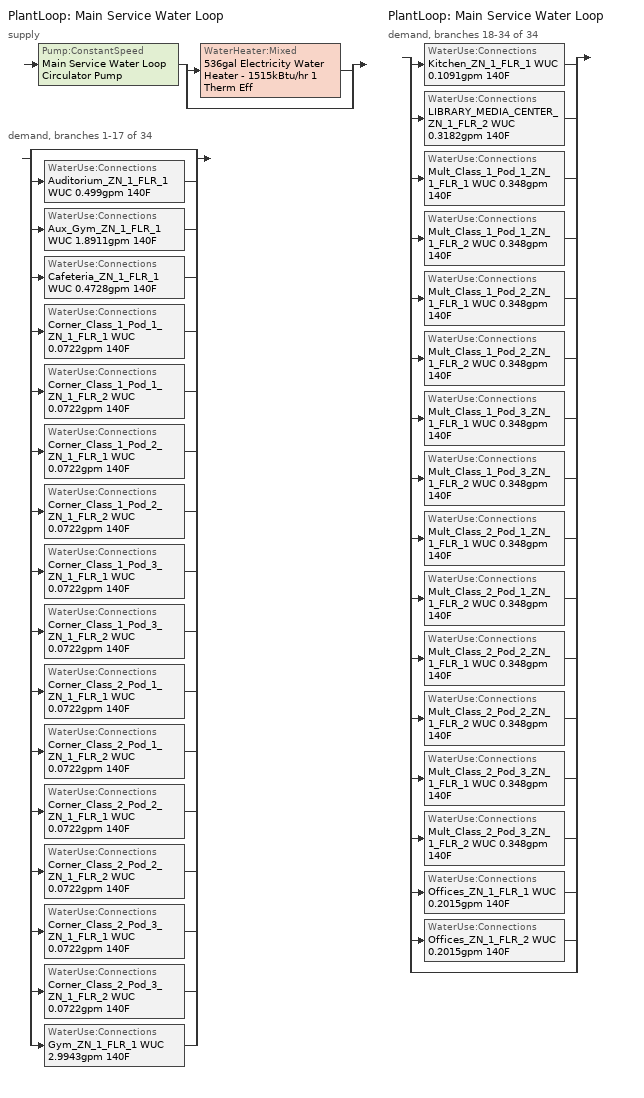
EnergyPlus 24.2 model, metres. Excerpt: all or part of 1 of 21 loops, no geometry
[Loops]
PlantLoop 'Main Service Water Loop'
 supply: Pump:ConstantSpeed 'Main Service Water Loop Circulator Pump' > split
  | WaterHeater:Mixed '536gal Electricity Water Heater - 1515kBtu/hr 1 Therm Eff'
  | bypass
 demand, branches 1-17 of 34: split
  | bypass
  | WaterUse:Connections 'Auditorium_ZN_1_FLR_1 WUC 0.499gpm 140F'
  | WaterUse:Connections 'Aux_Gym_ZN_1_FLR_1 WUC 1.8911gpm 140F'
  | WaterUse:Connections 'Cafeteria_ZN_1_FLR_1 WUC 0.4728gpm 140F'
  | WaterUse:Connections 'Corner_Class_1_Pod_1_ZN_1_FLR_1 WUC 0.0722gpm 140F'
  | WaterUse:Connections 'Corner_Class_1_Pod_1_ZN_1_FLR_2 WUC 0.0722gpm 140F'
  | WaterUse:Connections 'Corner_Class_1_Pod_2_ZN_1_FLR_1 WUC 0.0722gpm 140F'
  | WaterUse:Connections 'Corner_Class_1_Pod_2_ZN_1_FLR_2 WUC 0.0722gpm 140F'
  | WaterUse:Connections 'Corner_Class_1_Pod_3_ZN_1_FLR_1 WUC 0.0722gpm 140F'
  | WaterUse:Connections 'Corner_Class_1_Pod_3_ZN_1_FLR_2 WUC 0.0722gpm 140F'
  | WaterUse:Connections 'Corner_Class_2_Pod_1_ZN_1_FLR_1 WUC 0.0722gpm 140F'
  | WaterUse:Connections 'Corner_Class_2_Pod_1_ZN_1_FLR_2 WUC 0.0722gpm 140F'
  | WaterUse:Connections 'Corner_Class_2_Pod_2_ZN_1_FLR_1 WUC 0.0722gpm 140F'
  | WaterUse:Connections 'Corner_Class_2_Pod_2_ZN_1_FLR_2 WUC 0.0722gpm 140F'
  | WaterUse:Connections 'Corner_Class_2_Pod_3_ZN_1_FLR_1 WUC 0.0722gpm 140F'
  | WaterUse:Connections 'Corner_Class_2_Pod_3_ZN_1_FLR_2 WUC 0.0722gpm 140F'
  | WaterUse:Connections 'Gym_ZN_1_FLR_1 WUC 2.9943gpm 140F'
PlantLoop 'Main Service Water Loop'
 demand, branches 18-34 of 34: split
  | WaterUse:Connections 'Kitchen_ZN_1_FLR_1 WUC 0.1091gpm 140F'
  | WaterUse:Connections 'LIBRARY_MEDIA_CENTER_ZN_1_FLR_2 WUC 0.3182gpm 140F'
  | WaterUse:Connections 'Mult_Class_1_Pod_1_ZN_1_FLR_1 WUC 0.348gpm 140F'
  | WaterUse:Connections 'Mult_Class_1_Pod_1_ZN_1_FLR_2 WUC 0.348gpm 140F'
  | WaterUse:Connections 'Mult_Class_1_Pod_2_ZN_1_FLR_1 WUC 0.348gpm 140F'
  | WaterUse:Connections 'Mult_Class_1_Pod_2_ZN_1_FLR_2 WUC 0.348gpm 140F'
  | WaterUse:Connections 'Mult_Class_1_Pod_3_ZN_1_FLR_1 WUC 0.348gpm 140F'
  | WaterUse:Connections 'Mult_Class_1_Pod_3_ZN_1_FLR_2 WUC 0.348gpm 140F'
  | WaterUse:Connections 'Mult_Class_2_Pod_1_ZN_1_FLR_1 WUC 0.348gpm 140F'
  | WaterUse:Connections 'Mult_Class_2_Pod_1_ZN_1_FLR_2 WUC 0.348gpm 140F'
  | WaterUse:Connections 'Mult_Class_2_Pod_2_ZN_1_FLR_1 WUC 0.348gpm 140F'
  | WaterUse:Connections 'Mult_Class_2_Pod_2_ZN_1_FLR_2 WUC 0.348gpm 140F'
  | WaterUse:Connections 'Mult_Class_2_Pod_3_ZN_1_FLR_1 WUC 0.348gpm 140F'
  | WaterUse:Connections 'Mult_Class_2_Pod_3_ZN_1_FLR_2 WUC 0.348gpm 140F'
  | WaterUse:Connections 'Offices_ZN_1_FLR_1 WUC 0.2015gpm 140F'
  | WaterUse:Connections 'Offices_ZN_1_FLR_2 WUC 0.2015gpm 140F'
  | bypass
[PlantLoop]
Main Service Water Loop: Fluid Type=Water; Plant Equipment Operation Scheme=Main Service Water Loop Operation Schemes; Maximum Loop Temperature {C}=60; Minimum Loop Temperature {C}=51.6667; Maximum Loop Flow Rate {m3/s}=Autosize; Minimum Loop Flow Rate {m3/s}=0; Plant Loop Volume {m3}=Autocalculate; Load Distribution Scheme=Optimal; Plant Loop Demand Calculation Scheme=SingleSetpoint; Common Pipe Simulation=None
[Sizing:Plant]
Main Service Water Loop: Loop Type=Heating; Design Loop Exit Temperature {C}=60; Loop Design Temperature Difference {deltaC}=5; Sizing Option=NonCoincident; Zone Timesteps in Averaging Window=1; Coincident Sizing Factor Mode=None
[Pump:ConstantSpeed]
Main Service Water Loop Circulator Pump: Design Flow Rate {m3/s}=Autosize; Design Pump Head {Pa}=718900; Design Power Consumption {W}=Autosize; Motor Efficiency=0.855; Fraction of Motor Inefficiencies to Fluid Stream=0; Pump Control Type=Intermittent; Design Power Sizing Method=PowerPerFlowPerPressure; Design Electric Power per Unit Flow Rate {W/(m3/s)}=348701.1; Design Shaft Power per Unit Flow Rate per Unit Head {W-s/m3-Pa}=1.28205
[WaterHeater:Mixed]
536gal Electricity Water Heater - 1515kBtu/hr 1 Therm Eff: Tank Volume {m3}=2.02827; Setpoint Temperature Schedule=Service Water Loop Temp - 140F; Deadband Temperature Difference {deltaC}=2; Maximum Temperature Limit {C}=60; Heater Control Type=Cycle; Heater Maximum Capacity {W}=443926; Heater Ignition Minimum Flow Rate {m3/s}=0; Heater Ignition Delay {s}=0; Heater Fuel Type=Electricity; Heater Thermal Efficiency=1; Off Cycle Parasitic Fuel Consumption Rate {W}=155.228; Off Cycle Parasitic Fuel Type=Electricity; Off Cycle Parasitic Heat Fraction to Tank=0.8; On Cycle Parasitic Fuel Consumption Rate {W}=155.228; On Cycle Parasitic Fuel Type=Electricity; On Cycle Parasitic Heat Fraction to Tank=0; Ambient Temperature Indicator=Schedule; Ambient Temperature Schedule=Water Heater Ambient Temp Schedule 71.6F; Off Cycle Loss Coefficient to Ambient Temperature {W/K}=0.00900997; Off Cycle Loss Fraction to Zone=1; On Cycle Loss Coefficient to Ambient Temperature {W/K}=0.00900997; On Cycle Loss Fraction to Zone=1; Use Side Effectiveness=1; Source Side Effectiveness=1; Use Side Design Flow Rate {m3/s}=Autosize; Source Side Design Flow Rate {m3/s}=Autosize; Indirect Water Heating Recovery Time {hr}=1.5; Source Side Flow Control Mode=IndirectHeatPrimarySetpoint
[WaterHeater:Sizing]
536gal Electricity Water Heater - 1515kBtu/hr 1 Therm Eff: Design Mode=PeakDraw; Time Storage Can Meet Peak Draw {hr}=0.538503; Time for Tank Recovery {hr}=1; Nominal Tank Volume for Autosizing Plant Connections {m3}=1
[SetpointManager:Scheduled]
Service hot water setpoint manager: Control Variable=Temperature; Schedule=Service Water Loop Temp - 140F; Setpoint Node or NodeList=Main Service Water Loop Supply Outlet Node
[WaterUse:Connections] Drain Water Heat Exchanger Type=None; Drain Water Heat Exchanger Destination=Plant
Name | Water Use Equipment Name 1
Auditorium_ZN_1_FLR_1 WUC 0.499gpm 140F | Auditorium_ZN_1_FLR_1 Service Water Use 0.499gpm 140F
Aux_Gym_ZN_1_FLR_1 WUC 1.8911gpm 140F | Aux_Gym_ZN_1_FLR_1 Service Water Use 1.8911gpm 140F
Cafeteria_ZN_1_FLR_1 WUC 0.4728gpm 140F | Cafeteria_ZN_1_FLR_1 Service Water Use 0.4728gpm 140F
Corner_Class_1_Pod_1_ZN_1_FLR_1 WUC 0.0722gpm 140F | Corner_Class_1_Pod_1_ZN_1_FLR_1 Service Water Use 0.0722gpm 140F
Corner_Class_1_Pod_1_ZN_1_FLR_2 WUC 0.0722gpm 140F | Corner_Class_1_Pod_1_ZN_1_FLR_2 Service Water Use 0.0722gpm 140F
Corner_Class_1_Pod_2_ZN_1_FLR_1 WUC 0.0722gpm 140F | Corner_Class_1_Pod_2_ZN_1_FLR_1 Service Water Use 0.0722gpm 140F
Corner_Class_1_Pod_2_ZN_1_FLR_2 WUC 0.0722gpm 140F | Corner_Class_1_Pod_2_ZN_1_FLR_2 Service Water Use 0.0722gpm 140F
Corner_Class_1_Pod_3_ZN_1_FLR_1 WUC 0.0722gpm 140F | Corner_Class_1_Pod_3_ZN_1_FLR_1 Service Water Use 0.0722gpm 140F
Corner_Class_1_Pod_3_ZN_1_FLR_2 WUC 0.0722gpm 140F | Corner_Class_1_Pod_3_ZN_1_FLR_2 Service Water Use 0.0722gpm 140F
Corner_Class_2_Pod_1_ZN_1_FLR_1 WUC 0.0722gpm 140F | Corner_Class_2_Pod_1_ZN_1_FLR_1 Service Water Use 0.0722gpm 140F
Corner_Class_2_Pod_1_ZN_1_FLR_2 WUC 0.0722gpm 140F | Corner_Class_2_Pod_1_ZN_1_FLR_2 Service Water Use 0.0722gpm 140F
Corner_Class_2_Pod_2_ZN_1_FLR_1 WUC 0.0722gpm 140F | Corner_Class_2_Pod_2_ZN_1_FLR_1 Service Water Use 0.0722gpm 140F
Corner_Class_2_Pod_2_ZN_1_FLR_2 WUC 0.0722gpm 140F | Corner_Class_2_Pod_2_ZN_1_FLR_2 Service Water Use 0.0722gpm 140F
Corner_Class_2_Pod_3_ZN_1_FLR_1 WUC 0.0722gpm 140F | Corner_Class_2_Pod_3_ZN_1_FLR_1 Service Water Use 0.0722gpm 140F
Corner_Class_2_Pod_3_ZN_1_FLR_2 WUC 0.0722gpm 140F | Corner_Class_2_Pod_3_ZN_1_FLR_2 Service Water Use 0.0722gpm 140F
Gym_ZN_1_FLR_1 WUC 2.9943gpm 140F | Gym_ZN_1_FLR_1 Service Water Use 2.9943gpm 140F
Kitchen_ZN_1_FLR_1 WUC 0.1091gpm 140F | Kitchen_ZN_1_FLR_1 Service Water Use 0.1091gpm 140F
LIBRARY_MEDIA_CENTER_ZN_1_FLR_2 WUC 0.3182gpm 140F | LIBRARY_MEDIA_CENTER_ZN_1_FLR_2 Service Water Use 0.3182gpm 140F
Mult_Class_1_Pod_1_ZN_1_FLR_1 WUC 0.348gpm 140F | Mult_Class_1_Pod_1_ZN_1_FLR_1 Service Water Use 0.348gpm 140F
Mult_Class_1_Pod_1_ZN_1_FLR_2 WUC 0.348gpm 140F | Mult_Class_1_Pod_1_ZN_1_FLR_2 Service Water Use 0.348gpm 140F
Mult_Class_1_Pod_2_ZN_1_FLR_1 WUC 0.348gpm 140F | Mult_Class_1_Pod_2_ZN_1_FLR_1 Service Water Use 0.348gpm 140F
Mult_Class_1_Pod_2_ZN_1_FLR_2 WUC 0.348gpm 140F | Mult_Class_1_Pod_2_ZN_1_FLR_2 Service Water Use 0.348gpm 140F
Mult_Class_1_Pod_3_ZN_1_FLR_1 WUC 0.348gpm 140F | Mult_Class_1_Pod_3_ZN_1_FLR_1 Service Water Use 0.348gpm 140F
Mult_Class_1_Pod_3_ZN_1_FLR_2 WUC 0.348gpm 140F | Mult_Class_1_Pod_3_ZN_1_FLR_2 Service Water Use 0.348gpm 140F
Mult_Class_2_Pod_1_ZN_1_FLR_1 WUC 0.348gpm 140F | Mult_Class_2_Pod_1_ZN_1_FLR_1 Service Water Use 0.348gpm 140F
Mult_Class_2_Pod_1_ZN_1_FLR_2 WUC 0.348gpm 140F | Mult_Class_2_Pod_1_ZN_1_FLR_2 Service Water Use 0.348gpm 140F
Mult_Class_2_Pod_2_ZN_1_FLR_1 WUC 0.348gpm 140F | Mult_Class_2_Pod_2_ZN_1_FLR_1 Service Water Use 0.348gpm 140F
Mult_Class_2_Pod_2_ZN_1_FLR_2 WUC 0.348gpm 140F | Mult_Class_2_Pod_2_ZN_1_FLR_2 Service Water Use 0.348gpm 140F
Mult_Class_2_Pod_3_ZN_1_FLR_1 WUC 0.348gpm 140F | Mult_Class_2_Pod_3_ZN_1_FLR_1 Service Water Use 0.348gpm 140F
Mult_Class_2_Pod_3_ZN_1_FLR_2 WUC 0.348gpm 140F | Mult_Class_2_Pod_3_ZN_1_FLR_2 Service Water Use 0.348gpm 140F
Offices_ZN_1_FLR_1 WUC 0.2015gpm 140F | Offices_ZN_1_FLR_1 Service Water Use 0.2015gpm 140F
Offices_ZN_1_FLR_2 WUC 0.2015gpm 140F | Offices_ZN_1_FLR_2 Service Water Use 0.2015gpm 140F
[WaterUse:Equipment] Target Temperature Schedule=Mixed Water At Faucet Temp - 140F; Sensible Fraction Schedule=Fraction Sensible - 0.2; Latent Fraction Schedule=Fraction Latent - 0.05
Name | Peak Flow Rate {m3/s} | Flow Rate Fraction Schedule | Zone
Auditorium_ZN_1_FLR_1 Service Water Use 0.499gpm 140F | 3.1485e-05 | NECB-C-Service Water Heating | ALL_ST=Audience seating area permanent - auditorium_FL=Building Story 1_SCH=C
Aux_Gym_ZN_1_FLR_1 Service Water Use 1.8911gpm 140F | 0.000119312 | NECB-B-Service Water Heating | ALL_ST=Gymnasium/Fitness centre playing area_FL=Building Story 1_SCH=B
Cafeteria_ZN_1_FLR_1 Service Water Use 0.4728gpm 140F | 2.98279e-05 | NECB-C-Service Water Heating | ALL_ST=Conference/Meeting/Multi-purpose room_FL=Building Story 1_SCH=C
Corner_Class_1_Pod_1_ZN_1_FLR_1 Service Water Use 0.0722gpm 140F | 4.55704e-06 | NECB-D-Service Water Heating | ALL_ST=Classroom/Lecture hall/Training room other_FL=Building Story 1_SCH=D 11
Corner_Class_1_Pod_1_ZN_1_FLR_2 Service Water Use 0.0722gpm 140F | 4.55704e-06 | NECB-D-Service Water Heating | ALL_ST=Classroom/Lecture hall/Training room other_FL=Building Story 2_SCH=D 4
Corner_Class_1_Pod_2_ZN_1_FLR_1 Service Water Use 0.0722gpm 140F | 4.55704e-06 | NECB-D-Service Water Heating | ALL_ST=Classroom/Lecture hall/Training room other_FL=Building Story 1_SCH=D 3
Corner_Class_1_Pod_2_ZN_1_FLR_2 Service Water Use 0.0722gpm 140F | 4.55704e-06 | NECB-D-Service Water Heating | ALL_ST=Classroom/Lecture hall/Training room other_FL=Building Story 2_SCH=D 2
Corner_Class_1_Pod_3_ZN_1_FLR_1 Service Water Use 0.0722gpm 140F | 4.55704e-06 | NECB-D-Service Water Heating | ALL_ST=Classroom/Lecture hall/Training room other_FL=Building Story 1_SCH=D 9
Corner_Class_1_Pod_3_ZN_1_FLR_2 Service Water Use 0.0722gpm 140F | 4.55704e-06 | NECB-D-Service Water Heating | ALL_ST=Classroom/Lecture hall/Training room other_FL=Building Story 2_SCH=D 10
Corner_Class_2_Pod_1_ZN_1_FLR_1 Service Water Use 0.0722gpm 140F | 4.55704e-06 | NECB-D-Service Water Heating | ALL_ST=Classroom/Lecture hall/Training room other_FL=Building Story 1_SCH=D 1
Corner_Class_2_Pod_1_ZN_1_FLR_2 Service Water Use 0.0722gpm 140F | 4.55704e-06 | NECB-D-Service Water Heating | ALL_ST=Classroom/Lecture hall/Training room other_FL=Building Story 2_SCH=D 7
Corner_Class_2_Pod_2_ZN_1_FLR_1 Service Water Use 0.0722gpm 140F | 4.55704e-06 | NECB-D-Service Water Heating | ALL_ST=Classroom/Lecture hall/Training room other_FL=Building Story 1_SCH=D 7
Corner_Class_2_Pod_2_ZN_1_FLR_2 Service Water Use 0.0722gpm 140F | 4.55704e-06 | NECB-D-Service Water Heating | ALL_ST=Classroom/Lecture hall/Training room other_FL=Building Story 2_SCH=D 1
Corner_Class_2_Pod_3_ZN_1_FLR_1 Service Water Use 0.0722gpm 140F | 4.55704e-06 | NECB-D-Service Water Heating | ALL_ST=Classroom/Lecture hall/Training room other_FL=Building Story 1_SCH=D 10
Corner_Class_2_Pod_3_ZN_1_FLR_2 Service Water Use 0.0722gpm 140F | 4.55704e-06 | NECB-D-Service Water Heating | ALL_ST=Classroom/Lecture hall/Training room other_FL=Building Story 2_SCH=D 9
Gym_ZN_1_FLR_1 Service Water Use 2.9943gpm 140F | 0.00018891 | NECB-B-Service Water Heating | ALL_ST=Gymnasium/Fitness centre playing area_FL=Building Story 1_SCH=B 1
Kitchen_ZN_1_FLR_1 Service Water Use 0.1091gpm 140F | 6.88336e-06 | NECB-B-Service Water Heating | ALL_ST=Food preparation area_FL=Building Story 1_SCH=B
LIBRARY_MEDIA_CENTER_ZN_1_FLR_2 Service Water Use 0.3182gpm 140F | 2.00765e-05 | NECB-C-Service Water Heating | ALL_ST=Library reading area_FL=Building Story 2_SCH=C
Mult_Class_1_Pod_1_ZN_1_FLR_1 Service Water Use 0.348gpm 140F | 2.19566e-05 | NECB-D-Service Water Heating | ALL_ST=Classroom/Lecture hall/Training room other_FL=Building Story 1_SCH=D 4
Mult_Class_1_Pod_1_ZN_1_FLR_2 Service Water Use 0.348gpm 140F | 2.19566e-05 | NECB-D-Service Water Heating | ALL_ST=Classroom/Lecture hall/Training room other_FL=Building Story 2_SCH=D
Mult_Class_1_Pod_2_ZN_1_FLR_1 Service Water Use 0.348gpm 140F | 2.19566e-05 | NECB-D-Service Water Heating | ALL_ST=Classroom/Lecture hall/Training room other_FL=Building Story 1_SCH=D 2
Mult_Class_1_Pod_2_ZN_1_FLR_2 Service Water Use 0.348gpm 140F | 2.19566e-05 | NECB-D-Service Water Heating | ALL_ST=Classroom/Lecture hall/Training room other_FL=Building Story 2_SCH=D 6
Mult_Class_1_Pod_3_ZN_1_FLR_1 Service Water Use 0.348gpm 140F | 2.19566e-05 | NECB-D-Service Water Heating | ALL_ST=Classroom/Lecture hall/Training room other_FL=Building Story 1_SCH=D 8
Mult_Class_1_Pod_3_ZN_1_FLR_2 Service Water Use 0.348gpm 140F | 2.19566e-05 | NECB-D-Service Water Heating | ALL_ST=Classroom/Lecture hall/Training room other_FL=Building Story 2_SCH=D 5
Mult_Class_2_Pod_1_ZN_1_FLR_1 Service Water Use 0.348gpm 140F | 2.19566e-05 | NECB-D-Service Water Heating | ALL_ST=Classroom/Lecture hall/Training room other_FL=Building Story 1_SCH=D 5
Mult_Class_2_Pod_1_ZN_1_FLR_2 Service Water Use 0.348gpm 140F | 2.19566e-05 | NECB-D-Service Water Heating | ALL_ST=Classroom/Lecture hall/Training room other_FL=Building Story 2_SCH=D 8
Mult_Class_2_Pod_2_ZN_1_FLR_1 Service Water Use 0.348gpm 140F | 2.19566e-05 | NECB-D-Service Water Heating | ALL_ST=Classroom/Lecture hall/Training room other_FL=Building Story 1_SCH=D
Mult_Class_2_Pod_2_ZN_1_FLR_2 Service Water Use 0.348gpm 140F | 2.19566e-05 | NECB-D-Service Water Heating | ALL_ST=Classroom/Lecture hall/Training room other_FL=Building Story 2_SCH=D 3
Mult_Class_2_Pod_3_ZN_1_FLR_1 Service Water Use 0.348gpm 140F | 2.19566e-05 | NECB-D-Service Water Heating | ALL_ST=Classroom/Lecture hall/Training room other_FL=Building Story 1_SCH=D 6
Mult_Class_2_Pod_3_ZN_1_FLR_2 Service Water Use 0.348gpm 140F | 2.19566e-05 | NECB-D-Service Water Heating | ALL_ST=Classroom/Lecture hall/Training room other_FL=Building Story 2_SCH=D 11
Offices_ZN_1_FLR_1 Service Water Use 0.2015gpm 140F | 1.27151e-05 | NECB-A-Service Water Heating | ALL_ST=Office enclosed <= 25 m2_FL=Building Story 1_SCH=A
Offices_ZN_1_FLR_2 Service Water Use 0.2015gpm 140F | 1.27151e-05 | NECB-A-Service Water Heating | ALL_ST=Office enclosed <= 25 m2_FL=Building Story 2_SCH=A
[PlantEquipmentOperationSchemes]
Main Service Water Loop Operation Schemes: Control Scheme Object Type 1=PlantEquipmentOperation:HeatingLoad; Control Scheme Name 1=Main Service Water Loop Heating Operation Scheme; Control Scheme Schedule Name 1=Always On Discrete
[PlantEquipmentOperation:HeatingLoad]
Main Service Water Loop Heating Operation Scheme: Load Range Lower Limit 1 {W}=0; Load Range Upper Limit 1 {W}=1000000000; Range Equipment List Name 1=Main Service Water Loop Heating Equipment List
[PlantEquipmentList]
Main Service Water Loop Heating Equipment List: WaterHeater:Mixed, 536gal Electricity Water Heater - 1515kBtu/hr 1 Therm Eff
[Schedule:Day:Interval]
Fraction Latent - 0.05 Default; NECB-A-Service Water Heating Sat Day; NECB-A-Service Water Heating Sun|Hol Day; NECB-D-Service Water Heating Sat Day; NECB-D-Service Water Heating Sun|Hol Day: No, 24:00, 0.05
Fraction Sensible - 0.2 Default: No, 24:00, 0.2
Mixed Water At Faucet Temp - 140F Default; Service Water Loop Temp - 140F Default: No, 24:00, 60
NECB-A-Service Water Heating Default; NECB-A-Service Water Heating Default|Wkdy Day: No, 07:00, 0.05, 08:00, 0.1, 10:00, 0.5, 16:00, 0.9, 17:00, 0.7, 18:00, 0.5, 19:00, 0.3, 22:00, 0.2, 24:00, 0.05
NECB-B-Service Water Heating Default; NECB-B-Service Water Heating Default|Wkdy Day: No, 01:00, 0.6, 02:00, 0.5, 09:00, 0.05, 11:00, 0.7, 12:00, 0.4, 13:00, 0.5, 15:00, 0.6, 16:00, 0.4, 18:00, 0.3, 19:00, 0.4, 20:00, 0.5, 22:00, 0.8, 24:00, 0.9
NECB-B-Service Water Heating Sat Day: No, 01:00, 0.7, 02:00, 0.6, 09:00, 0.05, 11:00, 0.7, 12:00, 0.4, 13:00, 0.5, 15:00, 0.6, 16:00, 0.4, 18:00, 0.3, 19:00, 0.4, 20:00, 0.5, 22:00, 0.8, 24:00, 0.9
NECB-B-Service Water Heating Sun|Hol Day: No, 01:00, 0.5, 02:00, 0.6, 09:00, 0.05, 11:00, 0.7, 12:00, 0.4, 13:00, 0.5, 15:00, 0.6, 16:00, 0.4, 18:00, 0.3, 19:00, 0.4, 20:00, 0.5, 22:00, 0.8, 24:00, 0.5
NECB-C-Service Water Heating Default; NECB-C-Service Water Heating Default|Wkdy Day: No, 08:00, 0.05, 09:00, 0.1, 10:00, 0.2, 11:00, 0.3, 12:00, 0.4, 16:00, 0.8, 17:00, 0.6, 18:00, 0.4, 19:00, 0.3, 21:00, 0.2, 24:00, 0.05
NECB-C-Service Water Heating Sat Day: No, 08:00, 0.05, 09:00, 0.1, 10:00, 0.2, 11:00, 0.3, 12:00, 0.5, 16:00, 0.9, 17:00, 0.7, 18:00, 0.5, 19:00, 0.3, 21:00, 0.2, 24:00, 0.05
NECB-C-Service Water Heating Sun|Hol Day: No, 08:00, 0.05, 09:00, 0.1, 10:00, 0.2, 11:00, 0.3, 12:00, 0.5, 17:00, 0.9, 18:00, 0.5, 19:00, 0.3, 24:00, 0.05
NECB-D-Service Water Heating Default; NECB-D-Service Water Heating Default|Wkdy Day: No, 08:00, 0.05, 10:00, 0.5, 16:00, 0.9, 17:00, 0.7, 18:00, 0.3, 21:00, 0.5, 22:00, 0.3, 24:00, 0.05
Water Heater Ambient Temp Schedule 71.6F Default: No, 24:00, 22
[Schedule:Week:Daily]
Fraction Latent - 0.05 Week Rule - Jan1-Dec31: Fraction Latent - 0.05 Default, Fraction Latent - 0.05 Default, Fraction Latent - 0.05 Default, Fraction Latent - 0.05 Default, Fraction Latent - 0.05 Default, Fraction Latent - 0.05 Default, Fraction Latent - 0.05 Default, Fraction Latent - 0.05 Default, Fraction Latent - 0.05 Default, Fraction Latent - 0.05 Default, Fraction Latent - 0.05 Default, Fraction Latent - 0.05 Default
Fraction Sensible - 0.2 Week Rule - Jan1-Dec31: Fraction Sensible - 0.2 Default, Fraction Sensible - 0.2 Default, Fraction Sensible - 0.2 Default, Fraction Sensible - 0.2 Default, Fraction Sensible - 0.2 Default, Fraction Sensible - 0.2 Default, Fraction Sensible - 0.2 Default, Fraction Sensible - 0.2 Default, Fraction Sensible - 0.2 Default, Fraction Sensible - 0.2 Default, Fraction Sensible - 0.2 Default, Fraction Sensible - 0.2 Default
Mixed Water At Faucet Temp - 140F Week Rule - Jan1-Dec31: Mixed Water At Faucet Temp - 140F Default, Mixed Water At Faucet Temp - 140F Default, Mixed Water At Faucet Temp - 140F Default, Mixed Water At Faucet Temp - 140F Default, Mixed Water At Faucet Temp - 140F Default, Mixed Water At Faucet Temp - 140F Default, Mixed Water At Faucet Temp - 140F Default, Mixed Water At Faucet Temp - 140F Default, Mixed Water At Faucet Temp - 140F Default, Mixed Water At Faucet Temp - 140F Default, Mixed Water At Faucet Temp - 140F Default, Mixed Water At Faucet Temp - 140F Default
NECB-A-Service Water Heating Week Rule - Jan1-Dec31: NECB-A-Service Water Heating Sun|Hol Day, NECB-A-Service Water Heating Default|Wkdy Day, NECB-A-Service Water Heating Default|Wkdy Day, NECB-A-Service Water Heating Default|Wkdy Day, NECB-A-Service Water Heating Default|Wkdy Day, NECB-A-Service Water Heating Default|Wkdy Day, NECB-A-Service Water Heating Sat Day, NECB-A-Service Water Heating Default, NECB-A-Service Water Heating Default, NECB-A-Service Water Heating Default, NECB-A-Service Water Heating Default, NECB-A-Service Water Heating Default
NECB-B-Service Water Heating Week Rule - Jan1-Dec31: NECB-B-Service Water Heating Sun|Hol Day, NECB-B-Service Water Heating Default|Wkdy Day, NECB-B-Service Water Heating Default|Wkdy Day, NECB-B-Service Water Heating Default|Wkdy Day, NECB-B-Service Water Heating Default|Wkdy Day, NECB-B-Service Water Heating Default|Wkdy Day, NECB-B-Service Water Heating Sat Day, NECB-B-Service Water Heating Default, NECB-B-Service Water Heating Default, NECB-B-Service Water Heating Default, NECB-B-Service Water Heating Default, NECB-B-Service Water Heating Default
NECB-C-Service Water Heating Week Rule - Jan1-Dec31: NECB-C-Service Water Heating Sun|Hol Day, NECB-C-Service Water Heating Default|Wkdy Day, NECB-C-Service Water Heating Default|Wkdy Day, NECB-C-Service Water Heating Default|Wkdy Day, NECB-C-Service Water Heating Default|Wkdy Day, NECB-C-Service Water Heating Default|Wkdy Day, NECB-C-Service Water Heating Sat Day, NECB-C-Service Water Heating Default, NECB-C-Service Water Heating Default, NECB-C-Service Water Heating Default, NECB-C-Service Water Heating Default, NECB-C-Service Water Heating Default
NECB-D-Service Water Heating Week Rule - Jan1-Dec31: NECB-D-Service Water Heating Sun|Hol Day, NECB-D-Service Water Heating Default|Wkdy Day, NECB-D-Service Water Heating Default|Wkdy Day, NECB-D-Service Water Heating Default|Wkdy Day, NECB-D-Service Water Heating Default|Wkdy Day, NECB-D-Service Water Heating Default|Wkdy Day, NECB-D-Service Water Heating Sat Day, NECB-D-Service Water Heating Default, NECB-D-Service Water Heating Default, NECB-D-Service Water Heating Default, NECB-D-Service Water Heating Default, NECB-D-Service Water Heating Default
Service Water Loop Temp - 140F Week Rule - Jan1-Dec31: Service Water Loop Temp - 140F Default, Service Water Loop Temp - 140F Default, Service Water Loop Temp - 140F Default, Service Water Loop Temp - 140F Default, Service Water Loop Temp - 140F Default, Service Water Loop Temp - 140F Default, Service Water Loop Temp - 140F Default, Service Water Loop Temp - 140F Default, Service Water Loop Temp - 140F Default, Service Water Loop Temp - 140F Default, Service Water Loop Temp - 140F Default, Service Water Loop Temp - 140F Default
Water Heater Ambient Temp Schedule 71.6F Week Rule - Jan1-Dec31: Water Heater Ambient Temp Schedule 71.6F Default, Water Heater Ambient Temp Schedule 71.6F Default, Water Heater Ambient Temp Schedule 71.6F Default, Water Heater Ambient Temp Schedule 71.6F Default, Water Heater Ambient Temp Schedule 71.6F Default, Water Heater Ambient Temp Schedule 71.6F Default, Water Heater Ambient Temp Schedule 71.6F Default, Water Heater Ambient Temp Schedule 71.6F Default, Water Heater Ambient Temp Schedule 71.6F Default, Water Heater Ambient Temp Schedule 71.6F Default, Water Heater Ambient Temp Schedule 71.6F Default, Water Heater Ambient Temp Schedule 71.6F Default
[Schedule:Year]
Fraction Latent - 0.05: Fraction Latent - 0.05 Week Rule - Jan1-Dec31, 1, 1, 12, 31
Fraction Sensible - 0.2: Fraction Sensible - 0.2 Week Rule - Jan1-Dec31, 1, 1, 12, 31
Mixed Water At Faucet Temp - 140F: Mixed Water At Faucet Temp - 140F Week Rule - Jan1-Dec31, 1, 1, 12, 31
NECB-A-Service Water Heating: NECB-A-Service Water Heating Week Rule - Jan1-Dec31, 1, 1, 12, 31
NECB-B-Service Water Heating: NECB-B-Service Water Heating Week Rule - Jan1-Dec31, 1, 1, 12, 31
NECB-C-Service Water Heating: NECB-C-Service Water Heating Week Rule - Jan1-Dec31, 1, 1, 12, 31
NECB-D-Service Water Heating: NECB-D-Service Water Heating Week Rule - Jan1-Dec31, 1, 1, 12, 31
Service Water Loop Temp - 140F: Service Water Loop Temp - 140F Week Rule - Jan1-Dec31, 1, 1, 12, 31
Water Heater Ambient Temp Schedule 71.6F: Water Heater Ambient Temp Schedule 71.6F Week Rule - Jan1-Dec31, 1, 1, 12, 31
[Schedule:Constant]
Always On Discrete: Hourly Value=1
